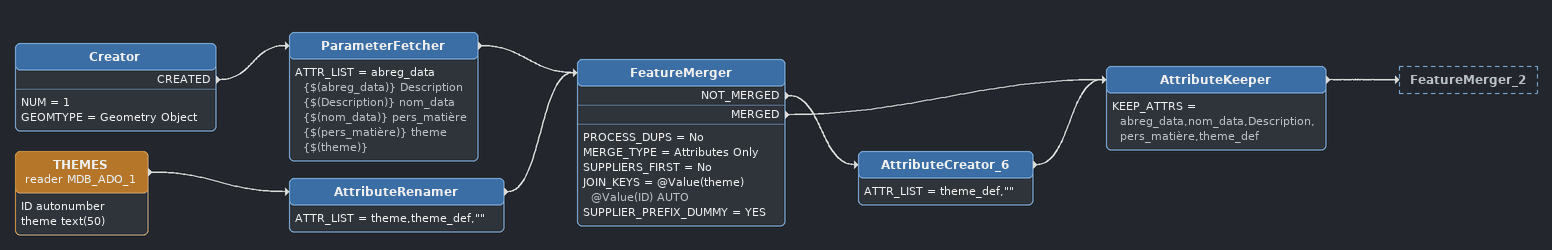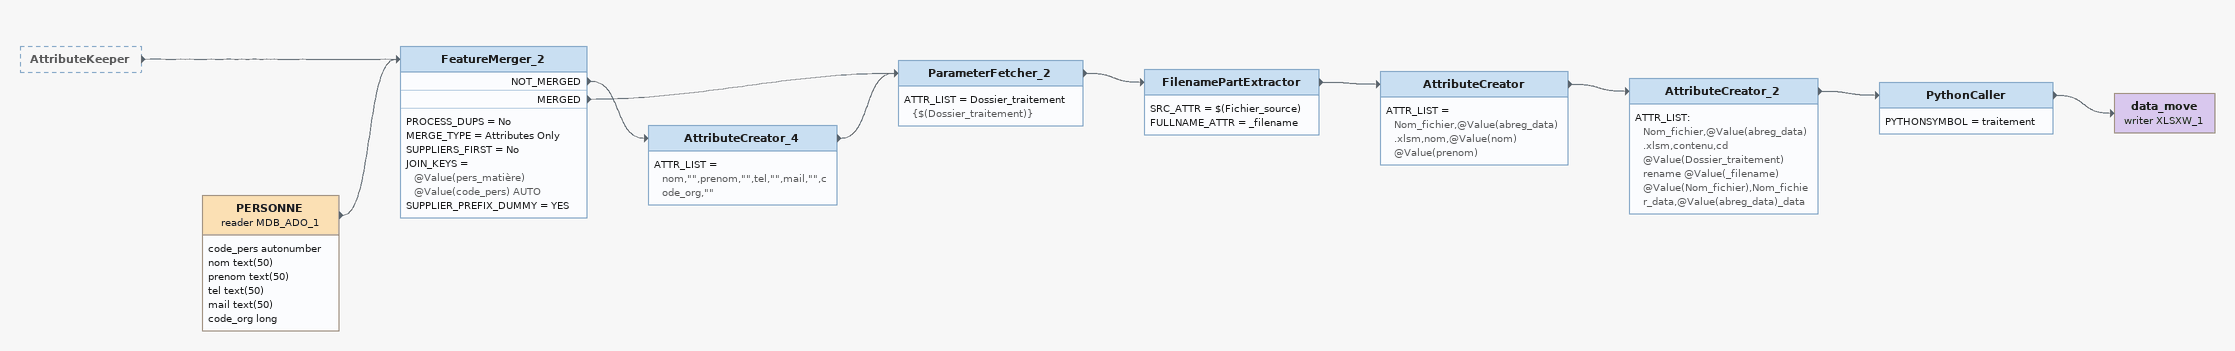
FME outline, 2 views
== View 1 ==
Creator
    NUM = 1
    GEOMTYPE = Geometry Object
    CREATED -> ParameterFetcher
ParameterFetcher
    ATTR_LIST = abreg_data {$(abreg_data)} Description {$(Description)} nom_data {$(nom_data)} pers_matière {$(pers_matière)} theme {$(theme)}
    -> FeatureMerger
THEMES (reader MDB_ADO_1)
    attributes: ID autonumber, theme text(50)
    -> AttributeRenamer
AttributeRenamer
    ATTR_LIST = theme,theme_def,""
    -> FeatureMerger
FeatureMerger
    PROCESS_DUPS = No
    MERGE_TYPE = Attributes Only
    SUPPLIERS_FIRST = No
    JOIN_KEYS = @Value(theme) @Value(ID) AUTO
    SUPPLIER_PREFIX_DUMMY = YES
    NOT_MERGED -> AttributeCreator_6
    MERGED -> AttributeKeeper
AttributeCreator_6
    ATTR_LIST = theme_def,""
    -> AttributeKeeper
AttributeKeeper
    KEEP_ATTRS = abreg_data,nom_data,Description,pers_matière,theme_def
    -> FeatureMerger_2

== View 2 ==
AttributeKeeper [outside]
    -> FeatureMerger_2
PERSONNE (reader MDB_ADO_1)
    attributes: code_pers autonumber, nom text(50), prenom text(50), tel text(50), mail text(50), code_org long
    -> FeatureMerger_2
FeatureMerger_2
    PROCESS_DUPS = No
    MERGE_TYPE = Attributes Only
    SUPPLIERS_FIRST = No
    JOIN_KEYS = @Value(pers_matière) @Value(code_pers) AUTO
    SUPPLIER_PREFIX_DUMMY = YES
    NOT_MERGED -> AttributeCreator_4
    MERGED -> ParameterFetcher_2
AttributeCreator_4
    ATTR_LIST = nom,"",prenom,"",tel,"",mail,"",code_org,""
    -> ParameterFetcher_2
ParameterFetcher_2
    ATTR_LIST = Dossier_traitement {$(Dossier_traitement)}
    -> FilenamePartExtractor
FilenamePartExtractor
    SRC_ATTR = $(Fichier_source)
    FULLNAME_ATTR = _filename
    -> AttributeCreator
AttributeCreator
    ATTR_LIST = Nom_fichier,@Value(abreg_data).xlsm,nom,@Value(nom) @Value(prenom)
    -> AttributeCreator_2
AttributeCreator_2
    ATTR_LIST:
      Nom_fichier,@Value(abreg_data).xlsm,contenu,cd @Value(Dossier_traitement)
      rename @Value(_filename) @Value(Nom_fichier),Nom_fichier_data,@Value(abreg_data)_data
    -> PythonCaller
PythonCaller
    PYTHONSYMBOL = traitement
    -> data_move (writer XLSXW_1)
data_move (writer XLSXW_1)
